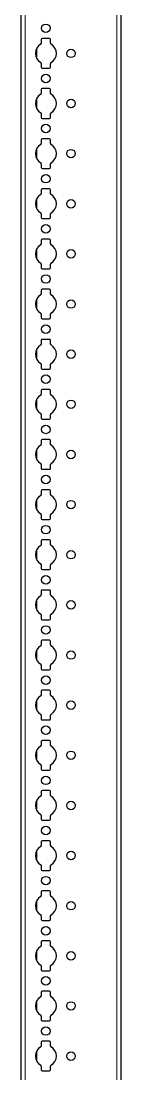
# Model space of a CAD drawing. Header units: millimetres. Extents: x -199 to 3854, y -2247 to 1507.
# Drawn here: x 3805 to 3854, y -336 to 189 of the extents above; entities that cross this region are included whole.
import ezdxf

# ---------------------------------------------------------------- set-up
doc = ezdxf.new("R2010")
doc.units = ezdxf.units.MM

msp = doc.modelspace()

# ---------------------------------------------------------------- linework, layer by layer
at = {"color": 7, "linetype": 'Continuous', "lineweight": 25}
for p, q in [((3804.57, -851.79), (3804.57, 647.21)), ((3854.27, 647.21), (3854.27, -851.79)), ((3814.62, 179.61), (3814.62, 177.73)), ((3818.72, 180.11), (3815.12, 180.11)), ((3819.22, 177.73), (3819.22, 179.61)), ((3814.62, 167.68), (3814.62, 165.81)), ((3815.12, 165.31), (3818.72, 165.31)), ((3819.22, 165.81), (3819.22, 167.68)), ((3814.62, 154.61), (3814.62, 152.73)), ((3818.72, 155.11), (3815.12, 155.11)), ((3819.22, 152.73), (3819.22, 154.61)), ((3814.62, 142.68), (3814.62, 140.81)), ((3819.22, 140.81), (3819.22, 142.68)), ((3815.12, 140.31), (3818.72, 140.31)), ((3814.62, 129.61), (3814.62, 127.73)), ((3818.72, 130.11), (3815.12, 130.11)), ((3819.22, 127.73), (3819.22, 129.61)), ((3814.62, 117.68), (3814.62, 115.81)), ((3819.22, 115.81), (3819.22, 117.68)), ((3815.12, 115.31), (3818.72, 115.31)), ((3818.72, 105.11), (3815.12, 105.11)), ((3814.62, 104.61), (3814.62, 102.73)), ((3819.22, 102.73), (3819.22, 104.61)), ((3814.62, 92.68), (3814.62, 90.81)), ((3815.12, 90.31), (3818.72, 90.31)), ((3819.22, 90.81), (3819.22, 92.68)), ((3814.62, 79.61), (3814.62, 77.73)), ((3818.72, 80.11), (3815.12, 80.11)), ((3819.22, 77.73), (3819.22, 79.61)), ((3814.62, 67.68), (3814.62, 65.81)), ((3815.12, 65.31), (3818.72, 65.31)), ((3819.22, 65.81), (3819.22, 67.68)), ((3814.62, 54.61), (3814.62, 52.73)), ((3818.72, 55.11), (3815.12, 55.11)), ((3819.22, 52.73), (3819.22, 54.61)), ((3814.62, 42.68), (3814.62, 40.81)), ((3819.22, 40.81), (3819.22, 42.68)), ((3815.12, 40.31), (3818.72, 40.31)), ((3814.62, 29.61), (3814.62, 27.73)), ((3818.72, 30.11), (3815.12, 30.11)), ((3819.22, 27.73), (3819.22, 29.61)), ((3814.62, 17.68), (3814.62, 15.81)), ((3819.22, 15.81), (3819.22, 17.68)), ((3815.12, 15.31), (3818.72, 15.31)), ((3814.62, 4.61), (3814.62, 2.73)), ((3818.72, 5.11), (3815.12, 5.11)), ((3819.22, 2.73), (3819.22, 4.61)), ((3814.62, -7.32), (3814.62, -9.19)), ((3815.12, -9.69), (3818.72, -9.69)), ((3819.22, -9.19), (3819.22, -7.32)), ((3814.62, -20.39), (3814.62, -22.27)), ((3818.72, -19.89), (3815.12, -19.89)), ((3819.22, -22.27), (3819.22, -20.39)), ((3814.62, -32.32), (3814.62, -34.19)), ((3815.12, -34.69), (3818.72, -34.69)), ((3819.22, -34.19), (3819.22, -32.32)), ((3814.62, -45.39), (3814.62, -47.27)), ((3818.72, -44.89), (3815.12, -44.89)), ((3819.22, -47.27), (3819.22, -45.39)), ((3814.62, -57.32), (3814.62, -59.19)), ((3819.22, -59.19), (3819.22, -57.32)), ((3815.12, -59.69), (3818.72, -59.69)), ((3814.62, -70.39), (3814.62, -72.27)), ((3818.72, -69.89), (3815.12, -69.89)), ((3819.22, -72.27), (3819.22, -70.39)), ((3814.62, -82.32), (3814.62, -84.19)), ((3819.22, -84.19), (3819.22, -82.32)), ((3815.12, -84.69), (3818.72, -84.69)), ((3814.62, -95.39), (3814.62, -97.27)), ((3818.72, -94.89), (3815.12, -94.89)), ((3819.22, -97.27), (3819.22, -95.39)), ((3814.62, -107.32), (3814.62, -109.19)), ((3815.12, -109.69), (3818.72, -109.69)), ((3819.22, -109.19), (3819.22, -107.32)), ((3814.62, -120.39), (3814.62, -122.27)), ((3818.72, -119.89), (3815.12, -119.89)), ((3819.22, -122.27), (3819.22, -120.39)), ((3814.62, -132.32), (3814.62, -134.19)), ((3815.12, -134.69), (3818.72, -134.69)), ((3819.22, -134.19), (3819.22, -132.32)), ((3814.62, -145.39), (3814.62, -147.27)), ((3818.72, -144.89), (3815.12, -144.89)), ((3819.22, -147.27), (3819.22, -145.39)), ((3814.62, -157.32), (3814.62, -159.19)), ((3819.22, -159.19), (3819.22, -157.32)), ((3815.12, -159.69), (3818.72, -159.69)), ((3814.62, -170.39), (3814.62, -172.27)), ((3818.72, -169.89), (3815.12, -169.89)), ((3819.22, -172.27), (3819.22, -170.39)), ((3814.62, -182.32), (3814.62, -184.19)), ((3819.22, -184.19), (3819.22, -182.32)), ((3815.12, -184.69), (3818.72, -184.69)), ((3814.62, -195.39), (3814.62, -197.27)), ((3818.72, -194.89), (3815.12, -194.89)), ((3819.22, -197.27), (3819.22, -195.39)), ((3814.62, -207.32), (3814.62, -209.19)), ((3815.12, -209.69), (3818.72, -209.69)), ((3819.22, -209.19), (3819.22, -207.32)), ((3814.62, -220.39), (3814.62, -222.27)), ((3818.72, -219.89), (3815.12, -219.89)), ((3819.22, -222.27), (3819.22, -220.39)), ((3814.62, -232.32), (3814.62, -234.19)), ((3815.12, -234.69), (3818.72, -234.69)), ((3819.22, -234.19), (3819.22, -232.32)), ((3814.62, -245.39), (3814.62, -247.27)), ((3818.72, -244.89), (3815.12, -244.89)), ((3819.22, -247.27), (3819.22, -245.39)), ((3814.62, -257.32), (3814.62, -259.19)), ((3815.12, -259.69), (3818.72, -259.69)), ((3819.22, -259.19), (3819.22, -257.32)), ((3814.62, -270.39), (3814.62, -272.27)), ((3818.72, -269.89), (3815.12, -269.89)), ((3819.22, -272.27), (3819.22, -270.39)), ((3814.62, -282.32), (3814.62, -284.19)), ((3819.22, -284.19), (3819.22, -282.32)), ((3815.12, -284.69), (3818.72, -284.69)), ((3814.62, -295.39), (3814.62, -297.27)), ((3818.72, -294.89), (3815.12, -294.89)), ((3819.22, -297.27), (3819.22, -295.39)), ((3814.62, -307.32), (3814.62, -309.19)), ((3815.12, -309.69), (3818.72, -309.69)), ((3819.22, -309.19), (3819.22, -307.32)), ((3818.72, -319.89), (3815.12, -319.89)), ((3814.62, -320.39), (3814.62, -322.27)), ((3819.22, -322.27), (3819.22, -320.39)), ((3814.62, -332.32), (3814.62, -334.19)), ((3815.12, -334.69), (3818.72, -334.69)), ((3819.22, -334.19), (3819.22, -332.32))]:
    msp.add_line(p, q, dxfattribs=at)
at = {"color": 8, "linetype": 'Continuous', "lineweight": 18}
for p, q in [((3806.57, 647.21), (3806.57, -851.79)), ((3852.27, -851.79), (3852.27, 647.21)), ((3812.42, 175.41), (3812.42, 170)), ((3812.42, 150.41), (3812.42, 145)), ((3812.42, 125.41), (3812.42, 120)), ((3812.42, 100.41), (3812.42, 95)), ((3812.42, 75.41), (3812.42, 70)), ((3812.42, 50.41), (3812.42, 45)), ((3812.42, 25.41), (3812.42, 20)), ((3812.42, 0.41), (3812.42, -5)), ((3812.42, -24.59), (3812.42, -30)), ((3812.42, -49.59), (3812.42, -55)), ((3812.42, -74.59), (3812.42, -80)), ((3812.42, -99.59), (3812.42, -105)), ((3812.42, -124.59), (3812.42, -130)), ((3812.42, -149.59), (3812.42, -155)), ((3812.42, -174.59), (3812.42, -180)), ((3812.42, -199.59), (3812.42, -205)), ((3812.42, -224.59), (3812.42, -230)), ((3812.42, -249.59), (3812.42, -255)), ((3812.42, -274.59), (3812.42, -280)), ((3812.42, -299.59), (3812.42, -305)), ((3812.42, -324.59), (3812.42, -330))]:
    msp.add_line(p, q, dxfattribs=at)
at = {"color": 7, "linetype": 'Continuous', "lineweight": 25}
for centre, radius in [((3816.92, 185.21), 2.13), ((3829.42, 172.71), 2.12), ((3816.92, 160.21), 2.13), ((3829.42, 147.71), 2.12), ((3816.92, 135.21), 2.13), ((3829.42, 122.71), 2.12), ((3816.92, 110.21), 2.13), ((3829.42, 97.71), 2.12), ((3816.92, 85.21), 2.13), ((3829.42, 72.71), 2.12), ((3816.92, 60.21), 2.13), ((3829.42, 47.71), 2.12), ((3816.92, 35.21), 2.13), ((3829.42, 22.71), 2.12), ((3816.92, 10.21), 2.13), ((3829.42, -2.29), 2.12), ((3816.92, -14.79), 2.13), ((3829.42, -27.29), 2.12), ((3816.92, -39.79), 2.13), ((3829.42, -52.29), 2.12), ((3816.92, -64.79), 2.13), ((3829.42, -77.29), 2.12), ((3816.92, -89.79), 2.13), ((3829.42, -102.29), 2.12), ((3816.92, -114.79), 2.13), ((3829.42, -127.29), 2.12), ((3816.92, -139.79), 2.13), ((3829.42, -152.29), 2.12), ((3816.92, -164.79), 2.13), ((3829.42, -177.29), 2.12), ((3816.92, -189.79), 2.13), ((3829.42, -202.29), 2.12), ((3816.92, -214.79), 2.13), ((3829.42, -227.29), 2.12), ((3816.92, -239.79), 2.13), ((3829.42, -252.29), 2.12), ((3816.92, -264.79), 2.13), ((3829.42, -277.29), 2.12), ((3816.92, -289.79), 2.13), ((3829.42, -302.29), 2.12), ((3816.92, -314.79), 2.13), ((3829.42, -327.29), 2.12)]:
    msp.add_circle(centre, radius, dxfattribs=at)
for centre, radius, start, end in [((3815.12, 179.61), 0.5, 90, 180), ((3818.72, 179.61), 0.5, 0, 90), ((3816.92, 172.71), 5.25, 119.1407, 240.8593), ((3814.12, 177.73), 0.5, 299.1407, 0), ((3819.72, 177.73), 0.5, 180, 240.8593), ((3816.92, 172.71), 5.25, 299.1407, 60.8593), ((3814.12, 167.68), 0.5, 0, 60.8593), ((3819.72, 167.68), 0.5, 119.1407, 180), ((3815.12, 165.81), 0.5, 180, 270), ((3818.72, 165.81), 0.5, 270, 0), ((3816.92, 147.71), 5.25, 119.1407, 240.8593), ((3814.12, 152.73), 0.5, 299.1407, 0), ((3815.12, 154.61), 0.5, 90, 180), ((3818.72, 154.61), 0.5, 0, 90), ((3819.72, 152.73), 0.5, 180, 240.8593), ((3816.92, 147.71), 5.25, 299.1407, 60.8593), ((3814.12, 142.68), 0.5, 0, 60.8593), ((3819.72, 142.68), 0.5, 119.1407, 180), ((3815.12, 140.81), 0.5, 180, 270), ((3818.72, 140.81), 0.5, 270, 0), ((3816.92, 122.71), 5.25, 119.1407, 240.8593), ((3814.12, 127.73), 0.5, 299.1407, 0), ((3815.12, 129.61), 0.5, 90, 180), ((3818.72, 129.61), 0.5, 0, 90), ((3819.72, 127.73), 0.5, 180, 240.8593), ((3816.92, 122.71), 5.25, 299.1407, 60.8593), ((3814.12, 117.68), 0.5, 0, 60.8593), ((3815.12, 115.81), 0.5, 180, 270), ((3818.72, 115.81), 0.5, 270, 0), ((3819.72, 117.68), 0.5, 119.1407, 180), ((3815.12, 104.61), 0.5, 90, 180), ((3818.72, 104.61), 0.5, 0, 90), ((3816.92, 97.71), 5.25, 119.1407, 240.8593), ((3814.12, 102.73), 0.5, 299.1407, 0), ((3819.72, 102.73), 0.5, 180, 240.8593), ((3816.92, 97.71), 5.25, 299.1407, 60.8593), ((3814.12, 92.68), 0.5, 0, 60.8593), ((3815.12, 90.81), 0.5, 180, 270), ((3818.72, 90.81), 0.5, 270, 0), ((3819.72, 92.68), 0.5, 119.1407, 180), ((3815.12, 79.61), 0.5, 90, 180), ((3818.72, 79.61), 0.5, 0, 90), ((3816.92, 72.71), 5.25, 119.1407, 240.8593), ((3814.12, 77.73), 0.5, 299.1407, 0), ((3819.72, 77.73), 0.5, 180, 240.8593), ((3816.92, 72.71), 5.25, 299.1407, 60.8593), ((3814.12, 67.68), 0.5, 0, 60.8593), ((3815.12, 65.81), 0.5, 180, 270), ((3818.72, 65.81), 0.5, 270, 0), ((3819.72, 67.68), 0.5, 119.1407, 180), ((3814.12, 52.73), 0.5, 299.1407, 0), ((3815.12, 54.61), 0.5, 90, 180), ((3818.72, 54.61), 0.5, 0, 90), ((3819.72, 52.73), 0.5, 180, 240.8593), ((3816.92, 47.71), 5.25, 119.1407, 240.8593), ((3816.92, 47.71), 5.25, 299.1407, 60.8593), ((3814.12, 42.68), 0.5, 0, 60.8593), ((3819.72, 42.68), 0.5, 119.1407, 180), ((3815.12, 40.81), 0.5, 180, 270), ((3818.72, 40.81), 0.5, 270, 0), ((3816.92, 22.71), 5.25, 119.1407, 240.8593), ((3814.12, 27.73), 0.5, 299.1407, 0), ((3815.12, 29.61), 0.5, 90, 180), ((3818.72, 29.61), 0.5, 0, 90), ((3819.72, 27.73), 0.5, 180, 240.8593), ((3816.92, 22.71), 5.25, 299.1407, 60.8593), ((3814.12, 17.68), 0.5, 0, 60.8593), ((3815.12, 15.81), 0.5, 180, 270), ((3818.72, 15.81), 0.5, 270, 0), ((3819.72, 17.68), 0.5, 119.1407, 180), ((3816.92, -2.29), 5.25, 119.1407, 240.8593), ((3814.12, 2.73), 0.5, 299.1407, 0), ((3815.12, 4.61), 0.5, 90, 180), ((3818.72, 4.61), 0.5, 0, 90), ((3819.72, 2.73), 0.5, 180, 240.8593), ((3816.92, -2.29), 5.25, 299.1407, 60.8593), ((3814.12, -7.32), 0.5, 0, 60.8593), ((3815.12, -9.19), 0.5, 180, 270), ((3818.72, -9.19), 0.5, 270, 0), ((3819.72, -7.32), 0.5, 119.1407, 180), ((3815.12, -20.39), 0.5, 90, 180), ((3818.72, -20.39), 0.5, 0, 90), ((3816.92, -27.29), 5.25, 119.1407, 240.8593), ((3814.12, -22.27), 0.5, 299.1407, 0), ((3819.72, -22.27), 0.5, 180, 240.8593), ((3816.92, -27.29), 5.25, 299.1407, 60.8593), ((3814.12, -32.32), 0.5, 0, 60.8593), ((3815.12, -34.19), 0.5, 180, 270), ((3818.72, -34.19), 0.5, 270, 0), ((3819.72, -32.32), 0.5, 119.1407, 180), ((3815.12, -45.39), 0.5, 90, 180), ((3818.72, -45.39), 0.5, 0, 90), ((3816.92, -52.29), 5.25, 119.1407, 240.8593), ((3814.12, -47.27), 0.5, 299.1407, 0), ((3819.72, -47.27), 0.5, 180, 240.8593), ((3816.92, -52.29), 5.25, 299.1407, 60.8593), ((3814.12, -57.32), 0.5, 0, 60.8593), ((3819.72, -57.32), 0.5, 119.1407, 180), ((3815.12, -59.19), 0.5, 180, 270), ((3818.72, -59.19), 0.5, 270, 0), ((3816.92, -77.29), 5.25, 119.1407, 240.8593), ((3814.12, -72.27), 0.5, 299.1407, 0), ((3815.12, -70.39), 0.5, 90, 180), ((3818.72, -70.39), 0.5, 0, 90), ((3819.72, -72.27), 0.5, 180, 240.8593), ((3816.92, -77.29), 5.25, 299.1407, 60.8593), ((3814.12, -82.32), 0.5, 0, 60.8593), ((3819.72, -82.32), 0.5, 119.1407, 180), ((3815.12, -84.19), 0.5, 180, 270), ((3818.72, -84.19), 0.5, 270, 0), ((3816.92, -102.29), 5.25, 119.1407, 240.8593), ((3814.12, -97.27), 0.5, 299.1407, 0), ((3815.12, -95.39), 0.5, 90, 180), ((3818.72, -95.39), 0.5, 0, 90), ((3819.72, -97.27), 0.5, 180, 240.8593), ((3816.92, -102.29), 5.25, 299.1407, 60.8593), ((3814.12, -107.32), 0.5, 0, 60.8593), ((3815.12, -109.19), 0.5, 180, 270), ((3818.72, -109.19), 0.5, 270, 0), ((3819.72, -107.32), 0.5, 119.1407, 180), ((3815.12, -120.39), 0.5, 90, 180), ((3818.72, -120.39), 0.5, 0, 90), ((3816.92, -127.29), 5.25, 119.1407, 240.8593), ((3814.12, -122.27), 0.5, 299.1407, 0), ((3819.72, -122.27), 0.5, 180, 240.8593), ((3816.92, -127.29), 5.25, 299.1407, 60.8593), ((3814.12, -132.32), 0.5, 0, 60.8593), ((3815.12, -134.19), 0.5, 180, 270), ((3818.72, -134.19), 0.5, 270, 0), ((3819.72, -132.32), 0.5, 119.1407, 180), ((3815.12, -145.39), 0.5, 90, 180), ((3818.72, -145.39), 0.5, 0, 90), ((3816.92, -152.29), 5.25, 119.1407, 240.8593), ((3814.12, -147.27), 0.5, 299.1407, 0), ((3819.72, -147.27), 0.5, 180, 240.8593), ((3816.92, -152.29), 5.25, 299.1407, 60.8593), ((3814.12, -157.32), 0.5, 0, 60.8593), ((3819.72, -157.32), 0.5, 119.1407, 180), ((3815.12, -159.19), 0.5, 180, 270), ((3818.72, -159.19), 0.5, 270, 0), ((3816.92, -177.29), 5.25, 119.1407, 240.8593), ((3814.12, -172.27), 0.5, 299.1407, 0), ((3815.12, -170.39), 0.5, 90, 180), ((3818.72, -170.39), 0.5, 0, 90), ((3819.72, -172.27), 0.5, 180, 240.8593), ((3816.92, -177.29), 5.25, 299.1407, 60.8593), ((3814.12, -182.32), 0.5, 0, 60.8593), ((3819.72, -182.32), 0.5, 119.1407, 180), ((3815.12, -184.19), 0.5, 180, 270), ((3818.72, -184.19), 0.5, 270, 0), ((3816.92, -202.29), 5.25, 119.1407, 240.8593), ((3814.12, -197.27), 0.5, 299.1407, 0), ((3815.12, -195.39), 0.5, 90, 180), ((3818.72, -195.39), 0.5, 0, 90), ((3819.72, -197.27), 0.5, 180, 240.8593), ((3816.92, -202.29), 5.25, 299.1407, 60.8593), ((3814.12, -207.32), 0.5, 0, 60.8593), ((3815.12, -209.19), 0.5, 180, 270), ((3818.72, -209.19), 0.5, 270, 0), ((3819.72, -207.32), 0.5, 119.1407, 180), ((3815.12, -220.39), 0.5, 90, 180), ((3818.72, -220.39), 0.5, 0, 90), ((3816.92, -227.29), 5.25, 119.1407, 240.8593), ((3814.12, -222.27), 0.5, 299.1407, 0), ((3819.72, -222.27), 0.5, 180, 240.8593), ((3816.92, -227.29), 5.25, 299.1407, 60.8593), ((3814.12, -232.32), 0.5, 0, 60.8593), ((3815.12, -234.19), 0.5, 180, 270), ((3818.72, -234.19), 0.5, 270, 0), ((3819.72, -232.32), 0.5, 119.1407, 180), ((3815.12, -245.39), 0.5, 90, 180), ((3818.72, -245.39), 0.5, 0, 90), ((3816.92, -252.29), 5.25, 119.1407, 240.8593), ((3814.12, -247.27), 0.5, 299.1407, 0), ((3819.72, -247.27), 0.5, 180, 240.8593), ((3816.92, -252.29), 5.25, 299.1407, 60.8593), ((3814.12, -257.32), 0.5, 0, 60.8593), ((3819.72, -257.32), 0.5, 119.1407, 180), ((3815.12, -259.19), 0.5, 180, 270), ((3818.72, -259.19), 0.5, 270, 0), ((3816.92, -277.29), 5.25, 119.1407, 240.8593), ((3814.12, -272.27), 0.5, 299.1407, 0), ((3815.12, -270.39), 0.5, 90, 180), ((3818.72, -270.39), 0.5, 0, 90), ((3819.72, -272.27), 0.5, 180, 240.8593), ((3816.92, -277.29), 5.25, 299.1407, 60.8593), ((3814.12, -282.32), 0.5, 0, 60.8593), ((3819.72, -282.32), 0.5, 119.1407, 180), ((3815.12, -284.19), 0.5, 180, 270), ((3818.72, -284.19), 0.5, 270, 0), ((3816.92, -302.29), 5.25, 119.1407, 240.8593), ((3814.12, -297.27), 0.5, 299.1407, 0), ((3815.12, -295.39), 0.5, 90, 180), ((3818.72, -295.39), 0.5, 0, 90), ((3819.72, -297.27), 0.5, 180, 240.8593), ((3816.92, -302.29), 5.25, 299.1407, 60.8593), ((3814.12, -307.32), 0.5, 0, 60.8593), ((3815.12, -309.19), 0.5, 180, 270), ((3818.72, -309.19), 0.5, 270, 0), ((3819.72, -307.32), 0.5, 119.1407, 180), ((3815.12, -320.39), 0.5, 90, 180), ((3818.72, -320.39), 0.5, 0, 90), ((3816.92, -327.29), 5.25, 119.1407, 240.8593), ((3814.12, -322.27), 0.5, 299.1407, 0), ((3819.72, -322.27), 0.5, 180, 240.8593), ((3816.92, -327.29), 5.25, 299.1407, 60.8593), ((3814.12, -332.32), 0.5, 0, 60.8593), ((3815.12, -334.19), 0.5, 180, 270), ((3818.72, -334.19), 0.5, 270, 0), ((3819.72, -332.32), 0.5, 119.1407, 180)]:
    msp.add_arc(centre, radius, start, end, dxfattribs=at)

doc.saveas('drawing.dxf')
